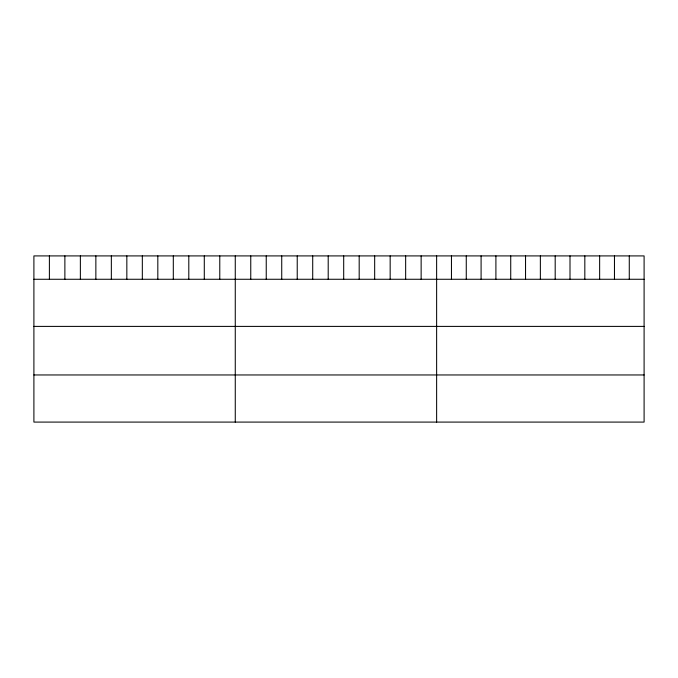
<?xml version="1.0" encoding="UTF-8"?>
<svg xmlns="http://www.w3.org/2000/svg" width="678" height="678" viewBox="0 0 678 678"><rect width="100%" height="100%" fill="white"/><g stroke="black" fill="none" stroke-linecap="round" stroke-linejoin="round"><path stroke-width="1.02" d="M644.1 279.268L644.1 422.089L33.9 422.089L33.9 255.911L644.1 255.911L644.1 279.268L33.9 279.268M33.9 326.398L644.1 326.398M33.9 374.959L644.1 374.959M629.277 255.911L629.277 279.268M614.463 255.911L614.463 279.268M599.64 255.911L599.64 279.268M584.826 255.911L584.826 279.268M570.003 255.911L570.003 279.268M555.189 255.911L555.189 279.268M540.366 255.911L540.366 279.268M525.543 255.911L525.543 279.268M510.729 255.911L510.729 279.268M495.906 255.911L495.906 279.268M481.092 255.911L481.092 279.268M466.269 255.911L466.269 279.268M451.455 255.911L451.455 279.268M436.632 255.911L436.632 422.089M421.14 255.911L421.14 279.268M405.656 255.911L405.656 279.268M390.164 255.911L390.164 279.268M374.671 255.911L374.671 279.268M359.187 255.911L359.187 279.268M343.695 255.911L343.695 279.268M328.203 255.911L328.203 279.268M312.711 255.911L312.711 279.268M297.227 255.911L297.227 279.268M281.734 255.911L281.734 279.268M266.242 255.911L266.242 279.268M250.758 255.911L250.758 279.268M235.266 255.911L235.266 422.089M219.774 255.911L219.774 279.268M204.29 255.911L204.29 279.268M188.798 255.911L188.798 279.268M173.305 255.911L173.305 279.268M157.821 255.911L157.821 279.268M142.329 255.911L142.329 279.268M126.837 255.911L126.837 279.268M111.345 255.911L111.345 279.268M95.861 255.911L95.861 279.268M80.368 255.911L80.368 279.268M64.876 255.911L64.876 279.268M49.392 255.911L49.392 279.268"/></g></svg>
